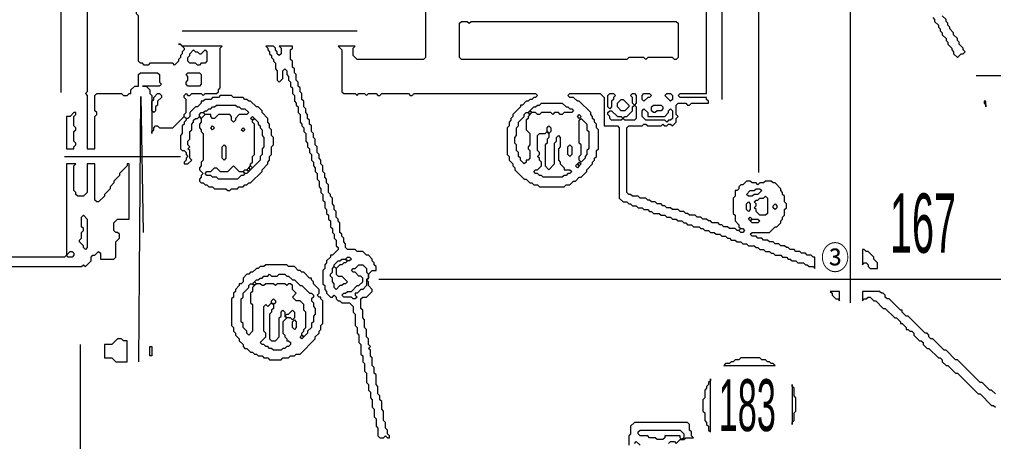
# Model space of a CAD drawing. Header units: millimetres. Extents: x 4 to 412, y 4 to 290.
# Drawn here: x 120.01 to 164.9, y 128.38 to 147.83 of the extents above; entities that cross this region are included whole.
import ezdxf

# ---------------------------------------------------------------- set-up
doc = ezdxf.new("R2010")
doc.units = ezdxf.units.MM
for name, color, linetype, lineweight in [('OCR_TEXT', 6, 'CONTINUOUS', 0), ('TRACE_CURVE', 6, 'CONTINUOUS', 0), ('TRACE_STRAIGHT', 5, 'CONTINUOUS', 0), ('TRACE_TEXT_SYMBOL', 6, 'CONTINUOUS', 0)]:
    doc.layers.add(name, color=color, linetype=linetype, lineweight=lineweight)
doc.styles.add('wqy-unicode', font='wqy-unicode')

msp = doc.modelspace()

# ---------------------------------------------------------------- linework, layer by layer
at = {"layer": 'TRACE_CURVE', "color": 6}
for points in [[(138.718, 155.182), (138.718, 146.074), (138.63, 145.986), (135.565, 145.986), (135.39, 146.162), (135.39, 146.512), (135.477, 146.599), (134.689, 146.599), (134.864, 146.424), (134.864, 144.498), (134.952, 144.41), (135.477, 144.41), (135.565, 144.322), (135.653, 144.41), (135.915, 144.41), (136.003, 144.322), (136.09, 144.41), (136.441, 144.41), (136.528, 144.322), (136.616, 144.322), (136.704, 144.41), (137.93, 144.41), (138.017, 144.322), (138.105, 144.322), (138.192, 144.41), (143.797, 144.41), (143.885, 144.322), (143.797, 144.235), (143.709, 144.235), (143.622, 144.147), (143.534, 144.147), (143.447, 144.06), (143.359, 144.06), (143.184, 143.885), (143.096, 143.885), (143.096, 143.797)], [(150.278, 143.096), (150.278, 143.272), (150.365, 143.359), (150.278, 143.447), (150.278, 143.885), (150.365, 143.972), (150.715, 143.972), (150.803, 143.885), (150.891, 143.885), (150.978, 143.972), (151.766, 143.972), (151.766, 144.06), (151.679, 144.147), (151.679, 144.235), (150.453, 144.235), (150.365, 144.322), (150.453, 144.41), (151.679, 144.41), (151.679, 151.591)], [(131.361, 146.599), (131.449, 146.512), (131.449, 146.424), (131.537, 146.337), (131.537, 146.249), (131.624, 146.162), (131.624, 146.074), (131.712, 145.986), (131.712, 145.899), (131.799, 145.811), (131.799, 145.549), (131.887, 145.461), (131.887, 145.023), (131.974, 144.935), (132.15, 145.111), (132.15, 145.461), (132.237, 145.549), (132.325, 145.461), (132.325, 145.286), (132.412, 145.198), (132.412, 145.023), (132.5, 144.935), (132.5, 144.76), (132.588, 144.673), (132.588, 144.41), (132.675, 144.322), (132.675, 144.06), (132.763, 143.972), (132.763, 143.885), (132.85, 143.797), (132.85, 143.534), (132.938, 143.447), (132.938, 143.096), (133.025, 143.009), (133.025, 142.921), (133.113, 142.834), (133.113, 142.659), (133.201, 142.571), (133.201, 142.221), (133.288, 142.133), (133.288, 141.958), (133.376, 141.87), (133.376, 141.695), (133.463, 141.608), (133.463, 141.345), (133.551, 141.257), (133.551, 141.082), (133.638, 140.995), (133.638, 140.82), (133.726, 140.732), (133.726, 140.469), (133.814, 140.382), (133.814, 140.119), (133.901, 140.031), (133.901, 139.856), (133.989, 139.769), (133.989, 139.506), (134.076, 139.418), (134.076, 139.156), (134.164, 139.068), (134.164, 138.893), (134.251, 138.805), (134.251, 138.63), (134.339, 138.543)], [(131.799, 146.512), (131.712, 146.599), (131.361, 146.599)], [(134.777, 138.017), (134.777, 138.455), (134.689, 138.543), (134.689, 138.63), (134.602, 138.718), (134.602, 138.98), (134.514, 139.068), (134.514, 139.243), (134.427, 139.331), (134.427, 139.593), (134.339, 139.681), (134.339, 139.769), (134.251, 139.856), (134.251, 140.206), (134.164, 140.294), (134.164, 140.469), (134.076, 140.557), (134.076, 140.732), (133.989, 140.82), (133.989, 141.082), (133.901, 141.17), (133.901, 141.345), (133.814, 141.433), (133.814, 141.608), (133.726, 141.695), (133.726, 141.958), (133.638, 142.046), (133.638, 142.308), (133.551, 142.396), (133.551, 142.571), (133.463, 142.659), (133.463, 142.921), (133.376, 143.009), (133.376, 143.184), (133.288, 143.272), (133.288, 143.447), (133.201, 143.534), (133.201, 143.709), (133.113, 143.797), (133.113, 144.06), (133.025, 144.147), (133.025, 144.41), (132.938, 144.498), (132.938, 144.673), (132.85, 144.76), (132.85, 144.935), (132.763, 145.023), (132.763, 145.286), (132.675, 145.373), (132.675, 145.549), (132.588, 145.636), (132.588, 145.899), (132.5, 145.986), (132.5, 146.424), (132.588, 146.512), (132.588, 146.599), (131.974, 146.599), (132.062, 146.512), (132.062, 146.249), (131.974, 146.162), (131.887, 146.249), (131.887, 146.337), (131.799, 146.424), (131.799, 146.512)], [(143.096, 143.797), (142.746, 143.447), (142.746, 143.359), (142.659, 143.272), (142.659, 143.184), (142.571, 143.096), (142.571, 142.921), (142.483, 142.834), (142.483, 141.608), (142.571, 141.52), (142.571, 141.345), (142.746, 141.17), (142.746, 141.082), (142.834, 140.995), (142.834, 140.907), (143.272, 140.469), (143.359, 140.469), (143.534, 140.294), (143.622, 140.294), (143.709, 140.206), (143.885, 140.206), (143.972, 140.119), (145.111, 140.119), (145.198, 140.206), (145.373, 140.206), (145.549, 140.382), (145.636, 140.382), (145.811, 140.557), (145.899, 140.557), (146.162, 140.82), (146.162, 140.907), (146.424, 141.17), (146.424, 141.257), (146.512, 141.345), (146.512, 141.433), (146.599, 141.52), (146.599, 141.783), (146.687, 141.87), (146.687, 142.746), (146.599, 142.834), (146.599, 143.009), (146.512, 143.096), (146.512, 143.184), (146.424, 143.272), (146.424, 143.359), (146.337, 143.447), (146.337, 143.534), (145.811, 144.06), (145.724, 144.06), (145.549, 144.235), (145.373, 144.235), (145.286, 144.322), (145.373, 144.41), (146.775, 144.41), (146.95, 144.235), (146.95, 142.921), (147.563, 142.921), (147.65, 142.834), (147.65, 139.593), (147.825, 139.418), (148.001, 139.418), (148.088, 139.331), (148.176, 139.331), (148.263, 139.243)], [(152.992, 139.944), (152.992, 139.681), (152.905, 139.593), (152.905, 138.893), (152.992, 138.805), (152.992, 138.543), (153.167, 138.367), (153.167, 138.28), (153.255, 138.192), (153.167, 138.105), (153.08, 138.105), (152.992, 138.192), (152.73, 138.192), (152.642, 138.28), (152.467, 138.28), (152.379, 138.367), (152.292, 138.367), (152.204, 138.455), (151.941, 138.455), (151.854, 138.543), (151.766, 138.543), (151.679, 138.63), (151.504, 138.63), (151.416, 138.718), (151.241, 138.718), (151.153, 138.805), (150.891, 138.805), (150.803, 138.893), (150.715, 138.893), (150.628, 138.98), (150.453, 138.98), (150.365, 139.068), (150.102, 139.068), (150.015, 139.156), (149.84, 139.156), (149.752, 139.243), (149.665, 139.243), (149.577, 139.331), (149.402, 139.331), (149.314, 139.418), (149.139, 139.418), (149.051, 139.506), (148.964, 139.506), (148.876, 139.593), (148.614, 139.593), (148.526, 139.681), (148.263, 139.681), (148.176, 139.769), (148.088, 139.769), (148.001, 139.856), (148.001, 142.834), (148.088, 142.921), (148.701, 142.921), (148.789, 143.009), (148.876, 143.009), (148.964, 142.921), (149.577, 142.921), (149.665, 143.009), (149.752, 142.921), (149.84, 142.921), (149.927, 143.009), (150.015, 143.009), (150.102, 142.921), (150.278, 143.096)], [(156.32, 136.528), (156.408, 136.441), (156.583, 136.441), (156.67, 136.353), (156.67, 136.879), (156.583, 136.879), (156.495, 136.966), (156.32, 136.966), (156.233, 137.054), (156.057, 137.054), (155.97, 137.141), (155.795, 137.141), (155.707, 137.229), (155.532, 137.229), (155.444, 137.317), (155.357, 137.317), (155.269, 137.404), (155.094, 137.404), (155.007, 137.492), (154.831, 137.492), (154.744, 137.579), (154.569, 137.579), (154.481, 137.667), (154.306, 137.667), (154.218, 137.754), (154.043, 137.754), (153.956, 137.842), (153.781, 137.842), (153.693, 137.93), (153.781, 138.017), (154.569, 138.017), (154.831, 138.28), (154.919, 138.28), (155.094, 138.455), (155.094, 138.543), (155.182, 138.63), (155.182, 138.718), (155.269, 138.805), (155.269, 139.068), (155.357, 139.156), (155.357, 139.331), (155.269, 139.418), (155.269, 139.681), (155.182, 139.769), (155.182, 139.856), (155.094, 139.944), (155.094, 140.031), (154.831, 140.294), (154.744, 140.294), (154.656, 140.382), (154.394, 140.382), (154.306, 140.294), (154.131, 140.294), (154.043, 140.206), (153.956, 140.294), (153.781, 140.294), (153.693, 140.382), (153.518, 140.382), (153.343, 140.206), (153.255, 140.206), (153.167, 140.119), (153.167, 140.031), (153.08, 139.944), (152.992, 139.944)], [(148.263, 139.243), (148.438, 139.243), (148.526, 139.156), (148.701, 139.156), (148.789, 139.068), (148.964, 139.068), (149.051, 138.98), (149.139, 138.98), (149.227, 138.893), (149.489, 138.893), (149.577, 138.805), (149.752, 138.805), (149.84, 138.718), (150.015, 138.718), (150.102, 138.63), (150.278, 138.63), (150.365, 138.543), (150.54, 138.543), (150.628, 138.455), (150.715, 138.455), (150.803, 138.367), (150.978, 138.367), (151.066, 138.28), (151.328, 138.28), (151.416, 138.192), (151.504, 138.192), (151.591, 138.105), (151.766, 138.105), (151.854, 138.017), (152.029, 138.017), (152.117, 137.93), (152.292, 137.93), (152.379, 137.842), (152.554, 137.842), (152.642, 137.754), (152.73, 137.754), (152.817, 137.667), (152.992, 137.667), (153.08, 137.579), (153.255, 137.579), (153.343, 137.492), (153.518, 137.492), (153.605, 137.404), (153.868, 137.404), (153.956, 137.317), (154.043, 137.317), (154.131, 137.229), (154.306, 137.229), (154.394, 137.141), (154.569, 137.141), (154.656, 137.054), (154.744, 137.054), (154.831, 136.966), (155.094, 136.966), (155.182, 136.879), (155.357, 136.879), (155.444, 136.791), (155.532, 136.791), (155.62, 136.704), (155.795, 136.704), (155.882, 136.616), (156.145, 136.616), (156.233, 136.528), (156.32, 136.528)], [(134.339, 138.543), (134.339, 138.28), (134.427, 138.192), (134.427, 138.017), (134.514, 137.93), (134.514, 137.754), (134.602, 137.667), (134.602, 137.404), (134.689, 137.317), (134.689, 137.229), (134.427, 136.966), (134.339, 136.966), (134.339, 136.879), (134.164, 136.704), (134.164, 136.616), (134.076, 136.528), (134.076, 136.353), (133.989, 136.266), (133.989, 135.653), (134.076, 135.565), (134.076, 135.39), (134.164, 135.302), (134.164, 135.215), (134.339, 135.04), (134.427, 135.04), (134.514, 135.127), (134.602, 135.04), (134.602, 134.952), (134.689, 134.864), (134.777, 134.864), (134.864, 134.777), (135.215, 134.777), (135.39, 134.602), (135.39, 134.339), (135.477, 134.251), (135.477, 133.726), (135.565, 133.638), (135.565, 133.376), (135.653, 133.288), (135.653, 132.938), (135.74, 132.85), (135.74, 132.412), (135.828, 132.325), (135.828, 132.062), (135.915, 131.974), (135.915, 131.624), (136.003, 131.537), (136.003, 131.099), (136.09, 131.011), (136.09, 130.748), (136.178, 130.661), (136.178, 130.398), (136.266, 130.311), (136.266, 129.96), (136.353, 129.873), (136.353, 129.522), (136.441, 129.435), (136.441, 129.085), (136.528, 128.997), (136.528, 128.647), (136.616, 128.559), (136.791, 128.559), (136.879, 128.647), (136.966, 128.559)], [(136.966, 128.559), (137.054, 128.559), (137.054, 128.647), (136.966, 128.734), (136.966, 128.909), (136.879, 128.997), (136.879, 129.26), (136.791, 129.347), (136.791, 129.785), (136.704, 129.873), (136.704, 130.223), (136.616, 130.311), (136.616, 130.486), (136.528, 130.573), (136.528, 130.924), (136.441, 131.011), (136.441, 131.449), (136.353, 131.537), (136.353, 131.799), (136.266, 131.887), (136.266, 132.237), (136.178, 132.325), (136.178, 132.588), (136.09, 132.675), (136.178, 132.763), (136.09, 132.85), (136.09, 133.113), (136.003, 133.201), (136.003, 133.551), (135.915, 133.638), (135.915, 133.989), (135.828, 134.076), (135.828, 134.427), (135.74, 134.514), (135.74, 134.952), (135.828, 135.04), (136.003, 135.04), (136.266, 135.302), (136.266, 135.39), (136.09, 135.565), (136.09, 135.74), (136.003, 135.828), (136.09, 135.915), (136.09, 136.09), (136.266, 136.266), (136.441, 136.266), (136.441, 136.441), (136.353, 136.528), (136.353, 136.616), (136.266, 136.704), (136.266, 136.791), (136.09, 136.966), (136.003, 136.966), (135.828, 137.141), (135.565, 137.141), (135.477, 137.229), (135.127, 137.229), (135.04, 137.317), (135.04, 137.492), (134.952, 137.579), (134.952, 137.754), (134.864, 137.842), (134.864, 137.93), (134.777, 138.017)]]:
    msp.add_lwpolyline(points, dxfattribs=at)
for points in [[(140.294, 147.65), (140.382, 147.738), (140.644, 147.738), (140.732, 147.65), (140.82, 147.738), (150.278, 147.738), (150.365, 147.65), (150.365, 146.074), (150.278, 145.986), (150.19, 145.986), (150.102, 146.074), (148.964, 146.074), (148.876, 145.986), (148.789, 146.074), (148.088, 146.074), (148.001, 145.986), (140.382, 145.986), (140.294, 146.074)], [(147.125, 144.322), (147.212, 144.41), (147.388, 144.41), (147.475, 144.322), (147.388, 144.235), (147.388, 144.147), (147.3, 144.06), (147.3, 143.797), (147.212, 143.709), (147.125, 143.797)], [(147.738, 144.147), (147.825, 144.147), (148.088, 143.885), (148.088, 143.797), (147.913, 143.622), (147.738, 143.622), (147.563, 143.797), (147.563, 143.972)], [(148.176, 144.322), (148.263, 144.41), (148.351, 144.41), (148.438, 144.322), (148.438, 143.972), (148.351, 143.885), (148.263, 143.972), (148.263, 144.235)], [(148.701, 144.322), (148.789, 144.41), (149.051, 144.41), (149.139, 144.322), (149.051, 144.235), (148.964, 144.235), (148.789, 144.06), (148.701, 144.147)], [(149.752, 144.322), (149.84, 144.41), (150.015, 144.41), (150.102, 144.322), (150.102, 144.147), (150.015, 144.06)], [(143.972, 143.885), (144.06, 143.972), (145.023, 143.972), (145.198, 143.797), (145.286, 143.797), (145.373, 143.709), (145.461, 143.709), (145.549, 143.622), (145.461, 143.534), (145.111, 143.534), (145.023, 143.447), (144.935, 143.447), (144.848, 143.534), (144.673, 143.534), (144.585, 143.447), (144.498, 143.534), (144.06, 143.534), (143.972, 143.447), (143.885, 143.447), (143.797, 143.534), (143.622, 143.534), (143.534, 143.622), (143.709, 143.797), (143.797, 143.797), (143.885, 143.885)], [(148.263, 143.797), (148.351, 143.885), (148.438, 143.797), (148.438, 143.272), (148.351, 143.184), (147.913, 143.184), (147.825, 143.272), (147.913, 143.359), (148.001, 143.359), (148.263, 143.622)], [(148.701, 143.622), (148.789, 143.709), (148.964, 143.534), (148.964, 143.359), (149.752, 143.359), (149.927, 143.534), (149.927, 143.622), (150.015, 143.709), (150.102, 143.622), (150.102, 143.272), (150.015, 143.184), (149.927, 143.184), (149.84, 143.096), (149.752, 143.184), (148.876, 143.184), (148.701, 143.359)], [(149.139, 143.797), (149.227, 143.885), (149.577, 143.885), (149.665, 143.797), (149.665, 143.709), (149.577, 143.622), (149.402, 143.622), (149.314, 143.534), (149.227, 143.534), (149.139, 143.622)], [(143.272, 143.447), (143.359, 143.534), (143.447, 143.534), (143.534, 143.447), (143.447, 143.359), (143.447, 143.272), (143.359, 143.184), (143.359, 142.746), (143.534, 142.571), (143.534, 142.046), (143.447, 141.958), (143.447, 141.87), (143.534, 141.783), (143.534, 141.433), (143.447, 141.345), (143.359, 141.345), (143.359, 141.257), (143.272, 141.17), (143.096, 141.345), (143.096, 141.433), (143.009, 141.52), (143.009, 141.695), (142.921, 141.783), (142.921, 142.046), (142.834, 142.133), (142.834, 142.396), (142.921, 142.483), (142.921, 142.834), (143.009, 142.921), (143.009, 143.096), (143.272, 143.359)], [(143.447, 143.534), (143.534, 143.622), (143.622, 143.534), (143.534, 143.447)], [(145.724, 143.359), (145.811, 143.447), (145.899, 143.359), (145.811, 143.272)], [(145.811, 143.184), (145.899, 143.272), (146.162, 143.009), (146.162, 142.746), (146.249, 142.659), (146.249, 141.87), (146.162, 141.783), (146.162, 141.608), (146.074, 141.52), (146.074, 141.433), (145.899, 141.257), (145.811, 141.345), (145.811, 141.52), (145.899, 141.608), (145.899, 142.046), (145.811, 142.133)], [(147.125, 143.534), (147.212, 143.622), (147.3, 143.622), (147.563, 143.359), (147.738, 143.359), (147.825, 143.272), (147.738, 143.184), (147.3, 143.184), (147.212, 143.272), (147.212, 143.359), (147.125, 143.447)], [(144.322, 142.834), (144.41, 142.921), (144.498, 142.834), (144.498, 142.659), (144.41, 142.571), (144.322, 142.659)], [(144.235, 142.571), (144.322, 142.659), (144.41, 142.571), (144.41, 142.396), (144.322, 142.308), (144.322, 142.133), (144.235, 142.046), (144.235, 141.082), (144.41, 140.907), (144.673, 141.17), (144.673, 142.133), (144.76, 142.221), (144.76, 142.396), (144.848, 142.483), (144.935, 142.396), (144.935, 141.958), (144.848, 141.87), (144.848, 141.345), (144.935, 141.257), (144.935, 141.17), (145.111, 140.995), (145.111, 140.907), (145.373, 140.907), (145.461, 140.82), (145.373, 140.732), (145.286, 140.732), (145.198, 140.644), (145.111, 140.644), (145.023, 140.557), (144.147, 140.557), (144.06, 140.644), (143.972, 140.644), (143.885, 140.732), (143.797, 140.732), (143.709, 140.82), (143.797, 140.907), (143.885, 140.907), (144.06, 141.082), (144.06, 141.257), (143.972, 141.345), (143.972, 141.433), (143.885, 141.52), (143.972, 141.608), (143.972, 141.695), (143.885, 141.783), (143.885, 142.483), (143.972, 142.571)], [(145.286, 141.958), (145.373, 142.046), (145.461, 141.958), (145.461, 141.608), (145.373, 141.52), (145.286, 141.608)], [(145.636, 141.082), (145.724, 141.17), (145.811, 141.082), (145.724, 140.995)], [(145.724, 141.17), (145.811, 141.257), (145.899, 141.17), (145.811, 141.082)], [(153.868, 139.944), (153.956, 140.031), (154.131, 140.031), (154.218, 139.944), (154.043, 139.769), (153.868, 139.769), (153.781, 139.681), (153.605, 139.681), (153.518, 139.769), (153.693, 139.944)], [(154.306, 139.593), (154.394, 139.681), (154.481, 139.593), (154.481, 138.893), (154.394, 138.805), (154.131, 138.805), (153.956, 138.98), (153.956, 139.068), (153.868, 139.156), (153.956, 139.243), (153.956, 139.331), (153.868, 139.418), (153.956, 139.506), (154.043, 139.506), (154.131, 139.593)], [(153.518, 139.331), (153.605, 139.418), (153.693, 139.331), (153.693, 139.068), (153.605, 138.98), (153.518, 139.068)], [(154.744, 139.243), (154.831, 139.331), (154.919, 139.243), (154.919, 139.156), (154.831, 139.068), (154.744, 139.156)], [(153.605, 138.63), (153.693, 138.718), (153.781, 138.63), (153.693, 138.543)], [(153.693, 138.543), (153.781, 138.63), (154.043, 138.63), (154.131, 138.543), (154.043, 138.455), (153.781, 138.455)], [(153.167, 138.105), (153.255, 138.192), (153.343, 138.192), (153.43, 138.105), (153.343, 138.017), (153.255, 138.017)], [(134.777, 136.704), (134.864, 136.791), (135.04, 136.791), (135.127, 136.704), (135.04, 136.616), (134.952, 136.616), (134.864, 136.528), (134.777, 136.528), (134.602, 136.353), (134.514, 136.441), (134.514, 136.528), (134.689, 136.704)], [(135.653, 136.528), (135.828, 136.528), (136.003, 136.353), (136.003, 136.178), (136.09, 136.09), (136.09, 135.915), (136.003, 135.828), (136.003, 135.565), (135.828, 135.39), (135.74, 135.39), (135.565, 135.215), (135.477, 135.215), (135.477, 135.127), (135.565, 135.04), (135.477, 134.952), (135.39, 134.952), (135.302, 135.04), (134.952, 135.04), (134.864, 135.127), (134.952, 135.215), (135.04, 135.215), (135.127, 135.302), (135.302, 135.302), (135.565, 135.565), (135.653, 135.565), (135.828, 135.74), (135.828, 135.915), (135.74, 136.003), (135.653, 136.003), (135.477, 136.178), (135.39, 136.178), (135.302, 136.266), (135.39, 136.353), (135.477, 136.353)], [(135.04, 136.791), (135.127, 136.879), (135.215, 136.879), (135.302, 136.791), (135.215, 136.704), (135.127, 136.704)], [(134.427, 136.353), (134.514, 136.441), (134.602, 136.353), (134.602, 136.09), (134.689, 136.003), (134.864, 136.003), (135.127, 135.74), (135.04, 135.653), (134.952, 135.653), (134.864, 135.565), (134.777, 135.565), (134.602, 135.39), (134.514, 135.477), (134.514, 135.653), (134.427, 135.74), (134.427, 135.915), (134.339, 136.003), (134.339, 136.09), (134.427, 136.178)]]:
    msp.add_lwpolyline(points, close=True, dxfattribs=at)
at = {"layer": 'TRACE_STRAIGHT', "color": 5}
for p, q in [((158.294, 164.218), (158.294, 134.777)), ((121.917, 163.441), (121.917, 144.459)), ((152.383, 158.421), (152.383, 144.146)), ((154.07, 156.309), (154.07, 140.772)), ((127.508, 147.3), (135.565, 147.3)), ((164.108, 145.247), (186.389, 145.247)), ((125.505, 132.062), (125.603, 144.279)), ((125.603, 144.279), (125.702, 138.017)), ((122.079, 141.52), (127.421, 141.52)), ((136.568, 135.856), (194.361, 135.856)), ((122.798, 132.85), (122.798, 110.081))]:
    msp.add_line(p, q, dxfattribs=at)
at = {"layer": 'TRACE_TEXT_SYMBOL', "color": 6}
for points in [[(123.129, 148.263), (123.129, 144.498), (123.042, 144.41), (123.129, 144.322), (123.129, 141.87), (123.48, 141.87), (123.48, 143.359), (123.567, 143.447), (123.567, 143.534), (123.48, 143.622), (123.48, 144.322), (123.567, 144.41), (124.706, 144.41), (124.793, 144.322), (124.969, 144.322), (125.056, 144.41), (125.144, 144.41), (125.144, 144.585), (125.319, 144.76), (125.494, 144.76), (125.494, 145.286), (125.582, 145.373), (126.37, 145.373), (126.457, 145.286), (126.457, 144.935), (126.545, 144.848), (126.457, 144.76), (125.669, 144.76), (125.844, 144.76), (126.019, 144.585), (126.019, 144.41), (126.107, 144.322), (126.107, 142.571), (126.107, 142.659), (126.195, 142.746), (126.195, 142.834), (126.282, 142.921), (126.37, 142.921), (126.457, 142.834), (127.07, 142.834), (127.596, 143.359), (127.683, 143.272), (127.683, 143.184), (127.596, 143.096), (127.596, 143.009), (127.508, 142.921), (127.508, 142.571), (127.421, 142.483), (127.421, 141.87), (127.508, 141.783), (127.596, 141.783), (127.683, 141.695), (127.683, 141.608), (127.771, 141.52), (127.683, 141.433), (127.683, 141.345), (127.596, 141.257), (127.596, 141.17), (127.771, 141.17), (127.946, 141.345), (127.859, 141.433), (127.859, 141.783), (127.771, 141.87), (127.859, 141.958)], [(125.494, 145.899), (125.494, 148.001), (125.406, 148.088), (125.406, 148.176), (125.319, 148.263), (123.129, 148.263)], [(162.1, 147.913), (162.188, 147.825), (162.188, 147.738), (162.363, 147.563), (162.363, 147.475), (162.45, 147.388), (162.45, 147.3), (162.538, 147.212), (162.538, 147.125), (162.713, 146.95), (162.713, 146.862), (162.801, 146.775), (162.801, 146.687), (162.976, 146.512), (162.976, 146.424)], [(162.976, 146.424), (163.063, 146.337), (163.063, 146.249), (163.239, 146.074), (163.414, 146.249), (163.501, 146.249), (163.589, 146.337), (163.501, 146.424), (163.501, 146.512), (163.326, 146.687), (163.326, 146.775), (163.239, 146.862), (163.239, 146.95), (163.063, 147.125), (163.063, 147.212), (162.888, 147.388), (162.888, 147.475), (162.801, 147.563), (162.801, 147.65), (162.713, 147.738), (162.713, 147.825), (162.538, 148.001)], [(131.186, 143.534), (131.186, 143.622), (131.011, 143.797), (130.924, 143.797), (130.661, 144.06), (130.573, 144.06), (130.486, 144.147), (130.398, 144.147), (130.311, 144.235), (129.873, 144.235), (129.785, 144.322), (129.26, 144.322), (129.172, 144.235), (128.909, 144.235), (128.822, 144.147), (128.559, 144.147), (128.472, 144.06), (128.384, 144.06), (128.384, 143.972), (128.209, 143.797), (128.121, 143.797), (127.859, 143.534), (127.859, 143.359), (127.771, 143.272), (127.683, 143.272), (127.596, 143.359), (127.596, 143.447), (127.683, 143.534), (127.683, 144.147), (127.596, 144.235), (127.596, 144.322), (127.683, 144.41), (127.771, 144.322), (127.859, 144.322), (127.946, 144.41), (128.384, 144.41), (128.472, 144.322), (128.559, 144.41), (129.085, 144.41), (129.172, 144.498), (129.172, 144.585), (129.26, 144.673), (129.26, 146.512), (129.347, 146.599), (127.508, 146.599), (127.421, 146.687), (127.333, 146.687), (127.421, 146.687), (127.596, 146.512), (127.596, 146.424), (127.508, 146.337), (127.508, 146.249), (127.421, 146.162), (127.421, 146.074), (127.333, 145.986), (127.333, 145.899), (127.158, 145.724), (127.07, 145.811), (126.019, 145.811), (125.932, 145.724), (125.757, 145.724), (125.669, 145.811), (125.582, 145.811), (125.494, 145.899)], [(127.859, 141.958), (127.771, 142.046), (127.771, 142.221), (127.859, 142.308), (127.859, 142.659), (127.946, 142.746), (127.946, 143.009), (128.034, 143.096), (128.034, 143.184), (128.121, 143.272), (128.209, 143.272), (128.296, 143.359), (128.384, 143.272), (128.384, 143.096), (128.296, 143.009), (128.296, 142.834), (128.384, 142.746), (128.384, 142.659), (128.472, 142.571), (128.472, 141.345), (128.384, 141.257), (128.384, 141.082), (128.296, 140.995), (128.296, 140.907), (128.472, 140.732), (128.384, 140.644), (128.384, 140.557), (128.296, 140.469), (128.296, 140.382), (128.384, 140.294), (128.472, 140.294), (128.559, 140.206), (128.647, 140.206), (128.734, 140.119), (128.909, 140.119), (128.997, 140.031), (129.522, 140.031), (129.61, 139.944), (129.698, 139.944), (129.785, 140.031), (130.048, 140.031), (130.135, 140.119), (130.311, 140.119), (130.398, 140.206), (130.486, 140.206), (130.573, 140.294), (130.661, 140.294), (131.186, 140.82), (131.186, 140.907), (131.449, 141.17), (131.449, 141.257), (131.537, 141.345), (131.537, 141.52), (131.624, 141.608), (131.624, 141.958), (131.712, 142.046), (131.712, 142.396), (131.624, 142.483), (131.624, 142.746), (131.537, 142.834), (131.537, 143.009), (131.449, 143.096), (131.449, 143.272), (131.186, 143.534)], [(122.166, 141.17), (122.166, 136.966), (122.079, 136.879), (103.163, 136.879)], [(112.971, 136.441), (122.867, 136.441), (122.954, 136.528), (123.042, 136.441), (123.305, 136.704), (123.305, 136.879), (123.392, 136.966), (123.48, 136.966), (123.655, 137.141), (123.743, 137.054), (123.743, 136.791), (124.356, 136.791), (124.443, 136.879), (124.443, 137.579), (124.618, 137.754), (124.618, 137.93), (124.531, 138.017), (124.443, 138.017), (124.356, 138.105), (124.356, 138.455), (124.531, 138.63), (125.056, 138.63), (125.056, 141.17), (124.969, 141.17), (124.969, 141.082), (124.618, 140.732), (124.618, 140.644), (124.356, 140.382), (124.356, 140.294), (124.18, 140.119), (124.18, 140.031), (123.918, 139.769), (123.918, 139.681), (123.655, 139.418), (123.567, 139.418), (123.48, 139.506), (123.48, 141.17), (123.129, 141.17), (123.129, 139.856), (122.954, 139.681), (122.692, 139.681), (122.604, 139.769), (122.604, 139.856), (122.516, 139.944), (122.516, 141.082), (122.604, 141.17), (122.166, 141.17)], [(131.361, 136.528), (131.274, 136.441), (131.099, 136.441), (131.011, 136.353), (130.924, 136.353), (130.748, 136.178), (130.661, 136.178), (130.573, 136.09), (130.486, 136.09), (130.311, 135.915), (130.311, 135.74), (130.223, 135.653), (130.135, 135.653), (130.135, 135.565), (129.96, 135.39), (129.96, 135.302), (129.873, 135.215), (129.873, 135.04), (129.785, 134.952), (129.785, 133.726), (129.873, 133.638), (129.873, 133.463), (129.96, 133.376), (129.96, 133.288), (130.135, 133.113), (130.135, 133.025), (130.311, 132.85), (130.311, 132.763), (130.398, 132.675), (130.486, 132.675), (130.661, 132.5), (130.748, 132.5), (130.836, 132.412), (130.924, 132.412), (131.011, 132.325), (131.186, 132.325), (131.274, 132.237), (131.449, 132.237), (131.537, 132.15), (132.062, 132.15), (132.15, 132.237), (132.412, 132.237), (132.5, 132.325), (132.675, 132.325), (132.763, 132.412), (132.938, 132.412), (133.638, 133.113), (133.638, 133.201), (133.814, 133.376), (133.814, 133.463), (133.901, 133.551), (133.901, 133.726), (133.989, 133.814), (133.989, 134.864), (133.901, 134.952), (133.901, 135.04), (133.814, 135.04), (133.726, 135.127), (133.814, 135.215), (133.814, 135.39), (133.551, 135.653), (133.551, 135.74), (133.463, 135.828), (133.463, 135.915)], [(133.463, 135.915), (133.376, 135.915), (133.113, 136.178), (133.025, 136.178), (132.938, 136.266), (132.85, 136.266), (132.675, 136.441), (132.412, 136.441), (132.325, 136.528), (131.361, 136.528)], [(158.86, 135.302), (158.86, 134.864), (158.947, 134.952), (159.035, 134.952), (159.123, 135.04), (159.21, 135.04), (159.385, 134.864), (159.473, 134.864), (159.823, 134.514), (159.911, 134.514), (160.349, 134.076), (160.436, 134.076), (160.611, 133.901), (160.611, 133.814), (160.699, 133.814), (160.874, 133.638), (160.874, 133.551), (160.962, 133.551), (161.049, 133.463), (161.137, 133.463), (161.224, 133.376), (161.224, 133.288), (161.487, 133.025), (161.575, 133.025), (161.662, 132.938), (161.662, 132.85), (161.837, 132.675), (161.925, 132.675), (162.363, 132.237), (162.45, 132.237), (162.538, 132.15), (162.538, 132.062), (162.713, 131.887), (162.801, 131.887), (163.151, 131.537), (163.239, 131.537), (164.202, 130.573), (164.289, 130.573), (164.815, 130.048), (164.902, 130.048), (164.99, 129.96)], [(164.99, 130.573), (164.815, 130.748), (164.727, 130.748), (164.377, 131.099), (164.289, 131.099), (163.239, 132.15), (163.151, 132.15), (162.713, 132.588), (162.626, 132.588), (162.1, 133.113), (162.012, 133.113), (161.925, 133.201), (161.925, 133.288), (161.837, 133.376), (161.75, 133.376), (160.962, 134.164), (160.874, 134.164), (160.699, 134.339), (160.699, 134.427), (160.611, 134.427), (160.086, 134.952), (159.998, 134.952), (159.911, 135.04), (159.911, 135.127), (159.823, 135.215), (159.736, 135.215), (159.648, 135.302), (158.86, 135.302)], [(149.927, 128.296), (150.015, 128.384), (150.19, 128.384), (150.278, 128.296), (150.453, 128.472), (150.628, 128.472), (150.715, 128.559), (151.066, 128.559), (150.978, 128.647), (150.978, 128.822), (150.891, 128.909), (150.891, 129.172), (150.803, 129.26), (148.351, 129.26), (148.176, 129.085), (148.176, 128.734), (148.088, 128.647), (148.088, 128.209)], [(148.351, 128.296), (148.438, 128.384), (148.614, 128.209)]]:
    msp.add_lwpolyline(points, dxfattribs=at)
for points in [[(128.034, 146.424), (128.121, 146.337), (128.209, 146.337), (128.296, 146.249), (128.384, 146.249), (128.559, 146.424), (128.647, 146.337), (128.647, 145.899), (128.559, 145.811), (128.384, 145.811), (128.296, 145.724), (128.209, 145.724), (128.121, 145.811), (127.859, 145.811), (127.771, 145.899), (127.771, 146.074), (127.859, 146.162), (127.859, 146.249)], [(127.683, 145.286), (127.771, 145.373), (128.296, 145.373), (128.384, 145.286), (128.384, 144.848), (128.296, 144.76), (127.771, 144.76), (127.683, 144.848), (127.683, 144.935), (127.771, 145.023), (127.771, 145.198)], [(126.37, 144.41), (126.457, 144.41), (126.545, 144.322), (126.545, 144.235), (126.37, 144.06), (126.37, 143.885), (126.282, 143.797), (126.282, 143.622), (126.195, 143.534), (126.107, 143.622), (126.107, 144.06), (126.195, 144.147), (126.195, 144.235)], [(128.997, 143.797), (129.085, 143.885), (129.96, 143.885), (130.048, 143.797), (130.135, 143.797), (130.223, 143.709), (130.398, 143.709), (130.573, 143.534), (130.486, 143.447), (130.135, 143.447), (129.96, 143.272), (129.96, 143.184), (129.873, 143.096), (129.785, 143.184), (129.785, 143.359), (129.698, 143.447), (129.172, 143.447), (128.997, 143.272), (128.909, 143.272), (128.822, 143.359), (128.822, 143.447), (128.559, 143.447), (128.472, 143.534), (128.559, 143.622), (128.647, 143.622), (128.734, 143.709), (128.822, 143.709), (128.909, 143.797)], [(164.465, 144.06), (164.465, 143.972), (164.552, 143.885), (164.552, 143.797), (164.552, 144.06)], [(122.516, 143.534), (122.341, 143.359), (122.166, 143.359), (122.166, 141.87), (122.516, 141.87), (122.516, 141.958), (122.604, 142.046), (122.604, 142.133), (122.516, 142.221), (122.516, 142.659), (122.604, 142.746), (122.604, 142.834), (122.516, 142.921), (122.516, 143.359), (122.604, 143.447), (122.604, 143.534)], [(128.296, 143.447), (128.384, 143.534), (128.472, 143.534), (128.559, 143.447), (128.384, 143.272), (128.296, 143.359)], [(130.661, 143.272), (130.748, 143.359), (130.836, 143.272), (130.748, 143.184)], [(130.748, 143.184), (130.836, 143.272), (131.011, 143.096), (131.011, 143.009), (131.099, 142.921), (131.099, 142.834), (131.186, 142.746), (131.186, 142.483), (131.274, 142.396), (131.274, 141.958), (131.186, 141.87), (131.186, 141.608), (131.099, 141.52), (131.099, 141.345), (130.748, 140.995), (130.661, 141.082), (130.661, 141.17), (130.748, 141.257), (130.748, 141.52), (130.836, 141.608), (130.836, 143.009), (130.748, 143.096)], [(128.822, 142.834), (128.909, 142.921), (128.997, 142.834), (128.909, 142.746)], [(130.223, 142.746), (130.311, 142.834), (130.398, 142.746), (130.311, 142.659)], [(129.347, 141.958), (129.435, 142.046), (129.522, 141.958), (129.522, 141.433), (129.435, 141.345), (129.347, 141.433)], [(129.873, 141.082), (130.135, 140.82), (130.311, 140.82), (130.398, 140.732), (130.311, 140.644), (130.223, 140.644), (130.048, 140.469), (129.172, 140.469), (129.085, 140.557), (128.909, 140.557), (128.822, 140.644), (128.647, 140.644), (128.559, 140.732), (128.647, 140.82), (128.822, 140.82), (128.997, 140.995), (129.085, 140.995), (129.26, 140.82), (129.61, 140.82)], [(130.486, 140.907), (130.573, 140.995), (130.661, 140.907), (130.573, 140.82)], [(130.573, 140.995), (130.661, 141.082), (130.748, 140.995), (130.661, 140.907)], [(130.311, 140.82), (130.398, 140.907), (130.486, 140.907), (130.573, 140.82), (130.486, 140.732), (130.398, 140.732)], [(122.867, 138.718), (122.954, 138.805), (123.129, 138.63), (123.129, 137.317), (123.042, 137.229), (122.954, 137.317), (122.954, 137.404), (122.779, 137.579), (122.779, 137.667), (122.867, 137.754), (122.867, 138.017), (122.954, 138.105), (122.954, 138.192), (122.867, 138.28)], [(122.341, 137.141), (122.429, 137.141), (122.516, 137.054), (122.516, 136.966), (122.429, 136.879), (122.254, 136.879), (122.166, 136.966)], [(158.86, 137.229), (158.86, 136.528), (158.947, 136.616), (159.035, 136.616), (159.123, 136.528), (159.123, 136.441), (159.21, 136.353), (159.56, 136.353), (159.56, 136.616), (159.385, 136.791), (159.385, 136.879), (159.123, 137.141), (159.035, 137.141), (158.947, 137.229)], [(131.449, 136.003), (131.537, 136.09), (131.624, 136.003), (131.887, 136.003), (131.974, 136.09), (132.237, 136.09), (132.325, 136.003), (132.412, 136.003), (132.588, 135.828), (132.675, 135.828), (132.938, 135.565), (133.025, 135.565), (133.376, 135.215), (133.463, 135.215), (133.551, 135.127), (133.551, 135.04), (133.463, 134.952), (133.463, 134.864), (133.551, 134.777), (133.551, 134.602), (133.638, 134.514), (133.638, 134.251), (133.551, 134.164), (133.551, 133.901), (133.463, 133.814), (133.463, 133.638), (133.288, 133.463), (133.288, 133.376), (133.113, 133.201), (133.025, 133.288), (133.025, 133.376), (133.113, 133.463), (133.113, 133.551), (133.201, 133.638), (133.201, 134.339), (133.113, 134.427), (133.113, 134.689), (132.938, 134.864), (132.763, 134.864), (132.588, 135.04), (132.763, 135.215), (132.588, 135.39), (132.588, 135.565), (132.5, 135.653), (132.412, 135.653), (132.325, 135.565), (132.237, 135.653), (131.887, 135.653), (131.799, 135.565), (131.712, 135.653), (131.361, 135.653), (131.274, 135.565), (131.186, 135.565), (131.099, 135.653), (130.924, 135.653), (130.836, 135.74), (130.924, 135.828), (131.011, 135.828), (131.099, 135.915), (131.186, 135.915), (131.274, 136.003)], [(130.573, 135.565), (130.661, 135.653), (130.748, 135.653), (130.836, 135.565), (130.748, 135.477), (130.748, 135.302), (130.661, 135.215), (130.661, 134.777), (130.748, 134.689), (130.748, 133.463), (130.573, 133.288), (130.486, 133.376), (130.486, 133.463), (130.311, 133.638), (130.311, 133.814), (130.223, 133.901), (130.223, 134.952), (130.311, 135.04), (130.311, 135.215), (130.573, 135.477)], [(130.748, 135.653), (130.836, 135.74), (130.924, 135.653), (130.836, 135.565)], [(157.371, 135.302), (157.459, 135.215), (157.459, 135.127), (157.634, 134.952), (157.721, 134.952), (157.809, 134.864), (157.809, 135.302)], [(131.624, 134.777), (131.712, 134.689), (131.712, 134.514), (131.624, 134.427), (131.624, 134.339), (131.537, 134.251), (131.537, 133.113), (131.624, 133.025), (131.799, 133.025), (131.974, 133.201), (131.974, 134.076), (132.062, 134.164), (132.062, 134.339), (132.15, 134.427), (132.237, 134.339), (132.237, 134.164), (132.325, 134.076), (132.15, 133.901), (132.15, 133.376), (132.237, 133.288), (132.237, 133.201), (132.325, 133.113), (132.325, 133.025), (132.412, 133.025), (132.5, 132.938), (132.5, 132.85), (132.412, 132.763), (132.325, 132.763), (132.237, 132.675), (132.15, 132.675), (132.062, 132.588), (131.712, 132.588), (131.624, 132.675), (131.537, 132.675), (131.449, 132.763), (131.361, 132.763), (131.274, 132.85), (131.186, 132.85), (131.099, 132.938), (131.361, 133.201), (131.361, 133.376), (131.274, 133.463), (131.274, 134.602), (131.361, 134.689), (131.449, 134.602)], [(131.624, 134.864), (131.712, 134.952), (131.799, 134.864), (131.799, 134.777), (131.712, 134.689), (131.624, 134.777)], [(132.588, 134.427), (132.675, 134.339), (132.675, 134.076), (132.588, 133.989), (132.5, 134.076), (132.325, 134.076), (132.237, 134.164), (132.325, 134.251), (132.412, 134.251)], [(132.588, 133.901), (132.675, 133.989), (132.763, 133.901), (132.763, 133.638), (132.675, 133.551), (132.588, 133.638)], [(124.531, 133.113), (124.268, 132.85), (123.918, 132.85), (123.918, 132.237), (124.268, 132.237), (124.443, 132.062), (124.969, 132.062), (124.969, 133.025), (124.793, 133.025), (124.706, 133.113)], [(132.938, 133.201), (133.025, 133.288), (133.113, 133.201), (133.025, 133.113)], [(126.019, 132.763), (126.107, 132.763), (126.107, 132.325), (126.019, 132.325)], [(153.255, 132.237), (153.167, 132.15), (152.992, 132.15), (152.905, 132.062), (152.817, 132.062), (152.73, 131.974), (152.554, 131.974), (152.467, 131.887), (154.831, 131.887), (154.744, 131.974), (154.656, 131.974), (154.569, 132.062), (154.481, 132.062), (154.394, 132.15), (154.218, 132.15), (154.131, 132.237)], [(151.854, 131.274), (151.854, 131.186), (151.766, 131.099), (151.766, 131.011), (151.679, 130.924), (151.679, 130.836), (151.591, 130.748), (151.591, 130.398), (151.504, 130.311), (151.504, 129.785), (151.591, 129.698), (151.591, 129.347), (151.679, 129.26), (151.679, 129.172), (151.766, 129.085), (151.766, 128.909), (151.854, 128.822)], [(155.62, 131.011), (155.62, 129.172), (155.62, 129.26), (155.707, 129.347), (155.707, 129.698), (155.795, 129.785), (155.795, 130.398), (155.707, 130.486), (155.707, 130.836), (155.62, 130.924)], [(148.526, 128.822), (148.614, 128.909), (150.453, 128.909), (150.628, 128.734), (150.628, 128.559), (150.54, 128.472), (150.453, 128.559), (150.453, 128.647), (149.752, 128.647), (149.752, 128.559), (149.665, 128.472), (149.402, 128.472), (149.314, 128.559), (149.051, 128.559), (148.964, 128.647), (148.614, 128.647), (148.526, 128.734)]]:
    msp.add_lwpolyline(points, close=True, dxfattribs=at)

# ---------------------------------------------------------------- texts
at = {"layer": 'OCR_TEXT', "color": 6, "style": 'wqy-unicode'}
for s, height, width, p in [('167', 2.7323, 0.501397, (160.123, 137.078)), ('③', 1.093, 0.875886, (156.947, 136.31)), ('183', 2.3908, 0.493876, (152.236, 128.865))]:
    msp.add_text(s, height=height, dxfattribs=dict(at, width=width)).set_placement(p)

doc.saveas('drawing.dxf')
